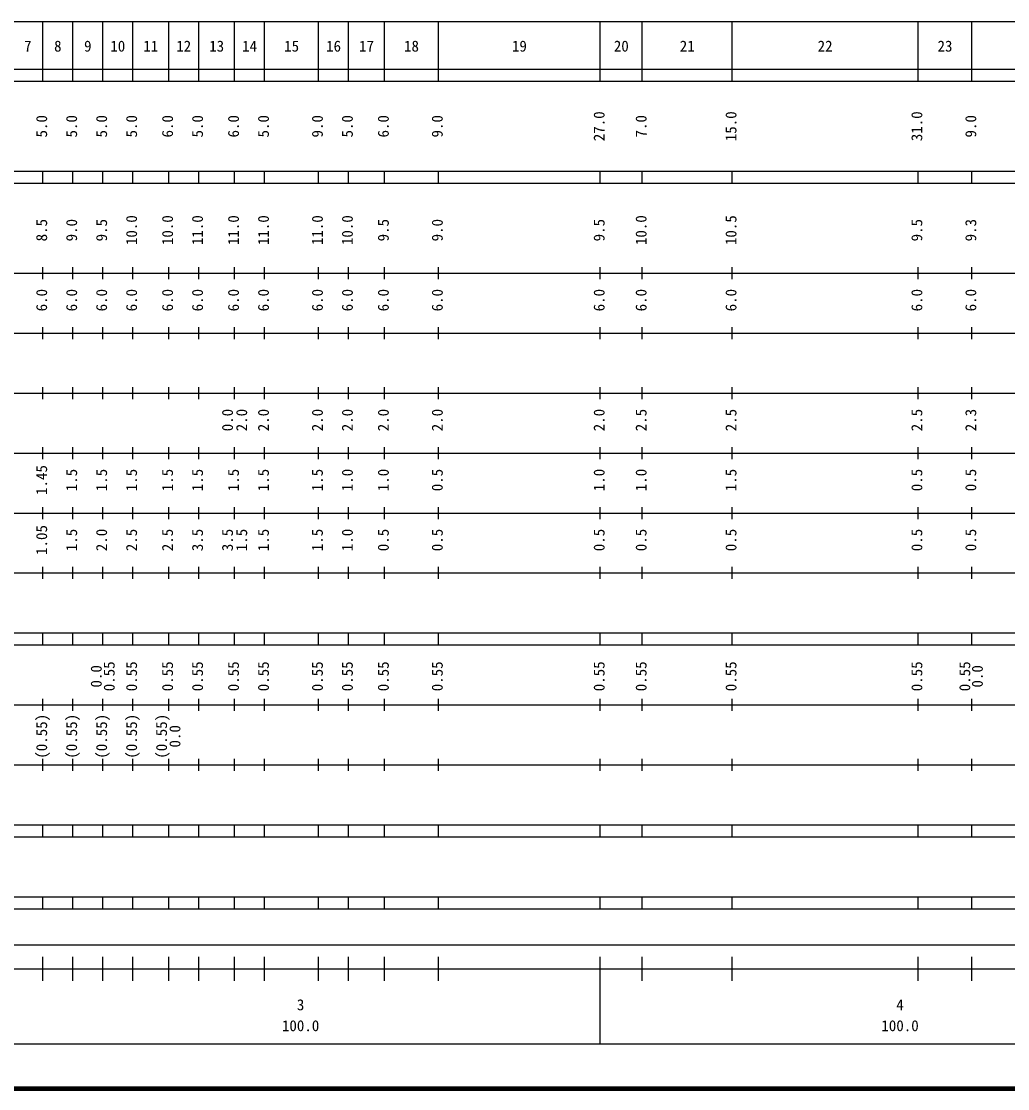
# Model space of a CAD drawing. Units: millimetres on the paper, enlarged 1000 times. Extents: x 40000 to 680000, y 20000 to 380000.
# Drawn here: x 271413 to 435954, y 20000 to 198000 of the extents above; entities that cross this region are included whole.
import ezdxf
from ezdxf.enums import TextEntityAlignment as Align

# ---------------------------------------------------------------- set-up
doc = ezdxf.new("R2010")
doc.units = ezdxf.units.MM
doc.header["$LTSCALE"] = 1000
doc.layers.add('M-TTL', color=2, linetype='Continuous', lineweight=140)
doc.layers.add('M-TTL-BAND', color=7, linetype='Continuous', lineweight=25)
doc.styles.add('ＭＳ ゴシック', font='')
doc.styles.get('ＭＳ ゴシック').set_extended_font_data('MS Gothic')

msp = doc.modelspace()

# ---------------------------------------------------------------- linework, layer by layer
at = {"layer": 'M-TTL'}
msp.add_line((40000, 20000), (680000, 20000), dxfattribs=at)
at = {"layer": 'M-TTL-BAND'}
for p, q in [((68000, 198000), (579000, 198000)), ((275000, 188000), (275000, 198000)), ((280000, 188000), (280000, 198000)), ((285000, 188000), (285000, 198000)), ((290000, 188000), (290000, 198000)), ((296000, 188000), (296000, 198000)), ((301000, 188000), (301000, 198000)), ((307000, 188000), (307000, 198000)), ((312000, 188000), (312000, 198000)), ((321000, 188000), (321000, 198000)), ((326000, 188000), (326000, 198000)), ((332000, 188000), (332000, 198000)), ((341000, 188000), (341000, 198000)), ((368000, 188000), (368000, 198000)), ((375000, 188000), (375000, 198000)), ((390000, 188000), (390000, 198000)), ((421000, 188000), (421000, 198000)), ((430000, 188000), (430000, 198000)), ((40000, 190000), (579000, 190000)), ((40000, 188000), (579000, 188000)), ((40000, 173000), (579000, 173000)), ((275000, 171000), (275000, 173000)), ((280000, 171000), (280000, 173000)), ((285000, 171000), (285000, 173000)), ((290000, 171000), (290000, 173000)), ((296000, 171000), (296000, 173000)), ((301000, 171000), (301000, 173000)), ((307000, 171000), (307000, 173000)), ((312000, 171000), (312000, 173000)), ((321000, 171000), (321000, 173000)), ((326000, 171000), (326000, 173000)), ((332000, 171000), (332000, 173000)), ((341000, 171000), (341000, 173000)), ((368000, 171000), (368000, 173000)), ((375000, 171000), (375000, 173000)), ((390000, 171000), (390000, 173000)), ((421000, 171000), (421000, 173000)), ((430000, 171000), (430000, 173000)), ((40000, 171000), (579000, 171000)), ((275000, 155000), (275000, 157000)), ((280000, 155000), (280000, 157000)), ((285000, 155000), (285000, 157000)), ((290000, 155000), (290000, 157000)), ((296000, 155000), (296000, 157000)), ((301000, 155000), (301000, 157000)), ((307000, 155000), (307000, 157000)), ((312000, 155000), (312000, 157000)), ((321000, 155000), (321000, 157000)), ((326000, 155000), (326000, 157000)), ((332000, 155000), (332000, 157000)), ((341000, 155000), (341000, 157000)), ((368000, 155000), (368000, 157000)), ((375000, 155000), (375000, 157000)), ((390000, 155000), (390000, 157000)), ((421000, 155000), (421000, 157000)), ((430000, 155000), (430000, 157000)), ((40000, 156000), (579000, 156000)), ((46000, 146000), (579000, 146000)), ((275000, 145000), (275000, 147000)), ((280000, 145000), (280000, 147000)), ((285000, 145000), (285000, 147000)), ((290000, 145000), (290000, 147000)), ((296000, 145000), (296000, 147000)), ((301000, 145000), (301000, 147000)), ((307000, 145000), (307000, 147000)), ((312000, 145000), (312000, 147000)), ((321000, 145000), (321000, 147000)), ((326000, 145000), (326000, 147000)), ((332000, 145000), (332000, 147000)), ((341000, 145000), (341000, 147000)), ((368000, 145000), (368000, 147000)), ((375000, 145000), (375000, 147000)), ((390000, 145000), (390000, 147000)), ((421000, 145000), (421000, 147000)), ((430000, 145000), (430000, 147000)), ((52000, 136000), (579000, 136000)), ((275000, 135000), (275000, 137000)), ((280000, 135000), (280000, 137000)), ((285000, 135000), (285000, 137000)), ((290000, 135000), (290000, 137000)), ((296000, 135000), (296000, 137000)), ((301000, 135000), (301000, 137000)), ((307000, 135000), (307000, 137000)), ((312000, 135000), (312000, 137000)), ((321000, 135000), (321000, 137000)), ((326000, 135000), (326000, 137000)), ((332000, 135000), (332000, 137000)), ((341000, 135000), (341000, 137000)), ((368000, 135000), (368000, 137000)), ((375000, 135000), (375000, 137000)), ((390000, 135000), (390000, 137000)), ((421000, 135000), (421000, 137000)), ((430000, 135000), (430000, 137000)), ((275000, 125000), (275000, 127000)), ((280000, 125000), (280000, 127000)), ((285000, 125000), (285000, 127000)), ((290000, 125000), (290000, 127000)), ((296000, 125000), (296000, 127000)), ((301000, 125000), (301000, 127000)), ((307000, 125000), (307000, 127000)), ((312000, 125000), (312000, 127000)), ((321000, 125000), (321000, 127000)), ((326000, 125000), (326000, 127000)), ((332000, 125000), (332000, 127000)), ((341000, 125000), (341000, 127000)), ((368000, 125000), (368000, 127000)), ((375000, 125000), (375000, 127000)), ((390000, 125000), (390000, 127000)), ((421000, 125000), (421000, 127000)), ((430000, 125000), (430000, 127000)), ((46000, 126000), (579000, 126000)), ((52000, 116000), (579000, 116000)), ((275000, 115000), (275000, 117000)), ((280000, 115000), (280000, 117000)), ((285000, 115000), (285000, 117000)), ((290000, 115000), (290000, 117000)), ((296000, 115000), (296000, 117000)), ((301000, 115000), (301000, 117000)), ((307000, 115000), (307000, 117000)), ((312000, 115000), (312000, 117000)), ((321000, 115000), (321000, 117000)), ((326000, 115000), (326000, 117000)), ((332000, 115000), (332000, 117000)), ((341000, 115000), (341000, 117000)), ((368000, 115000), (368000, 117000)), ((375000, 115000), (375000, 117000)), ((390000, 115000), (390000, 117000)), ((421000, 115000), (421000, 117000)), ((430000, 115000), (430000, 117000)), ((275000, 105000), (275000, 107000)), ((280000, 105000), (280000, 107000)), ((285000, 105000), (285000, 107000)), ((290000, 105000), (290000, 107000)), ((296000, 105000), (296000, 107000)), ((301000, 105000), (301000, 107000)), ((307000, 105000), (307000, 107000)), ((312000, 105000), (312000, 107000)), ((321000, 105000), (321000, 107000)), ((326000, 105000), (326000, 107000)), ((332000, 105000), (332000, 107000)), ((341000, 105000), (341000, 107000)), ((368000, 105000), (368000, 107000)), ((375000, 105000), (375000, 107000)), ((390000, 105000), (390000, 107000)), ((421000, 105000), (421000, 107000)), ((430000, 105000), (430000, 107000)), ((46000, 106000), (579000, 106000)), ((40000, 96000), (579000, 96000)), ((275000, 94000), (275000, 96000)), ((280000, 94000), (280000, 96000)), ((285000, 94000), (285000, 96000)), ((290000, 94000), (290000, 96000)), ((296000, 94000), (296000, 96000)), ((301000, 94000), (301000, 96000)), ((307000, 94000), (307000, 96000)), ((312000, 94000), (312000, 96000)), ((321000, 94000), (321000, 96000)), ((326000, 94000), (326000, 96000)), ((332000, 94000), (332000, 96000)), ((341000, 94000), (341000, 96000)), ((368000, 94000), (368000, 96000)), ((375000, 94000), (375000, 96000)), ((390000, 94000), (390000, 96000)), ((421000, 94000), (421000, 96000)), ((430000, 94000), (430000, 96000)), ((40000, 94000), (579000, 94000)), ((49000, 84000), (579000, 84000)), ((275000, 83000), (275000, 85000)), ((280000, 83000), (280000, 85000)), ((285000, 83000), (285000, 85000)), ((290000, 83000), (290000, 85000)), ((296000, 83000), (296000, 85000)), ((301000, 83000), (301000, 85000)), ((307000, 83000), (307000, 85000)), ((312000, 83000), (312000, 85000)), ((321000, 83000), (321000, 85000)), ((326000, 83000), (326000, 85000)), ((332000, 83000), (332000, 85000)), ((341000, 83000), (341000, 85000)), ((368000, 83000), (368000, 85000)), ((375000, 83000), (375000, 85000)), ((390000, 83000), (390000, 85000)), ((421000, 83000), (421000, 85000)), ((430000, 83000), (430000, 85000)), ((275000, 73000), (275000, 75000)), ((280000, 73000), (280000, 75000)), ((285000, 73000), (285000, 75000)), ((290000, 73000), (290000, 75000)), ((296000, 73000), (296000, 75000)), ((301000, 73000), (301000, 75000)), ((307000, 73000), (307000, 75000)), ((312000, 73000), (312000, 75000)), ((321000, 73000), (321000, 75000)), ((326000, 73000), (326000, 75000)), ((332000, 73000), (332000, 75000)), ((341000, 73000), (341000, 75000)), ((368000, 73000), (368000, 75000)), ((375000, 73000), (375000, 75000)), ((390000, 73000), (390000, 75000)), ((421000, 73000), (421000, 75000)), ((430000, 73000), (430000, 75000)), ((40000, 74000), (579000, 74000)), ((40000, 64000), (579000, 64000)), ((275000, 62000), (275000, 64000)), ((280000, 62000), (280000, 64000)), ((285000, 62000), (285000, 64000)), ((290000, 62000), (290000, 64000)), ((296000, 62000), (296000, 64000)), ((301000, 62000), (301000, 64000)), ((307000, 62000), (307000, 64000)), ((312000, 62000), (312000, 64000)), ((321000, 62000), (321000, 64000)), ((326000, 62000), (326000, 64000)), ((332000, 62000), (332000, 64000)), ((341000, 62000), (341000, 64000)), ((368000, 62000), (368000, 64000)), ((375000, 62000), (375000, 64000)), ((390000, 62000), (390000, 64000)), ((421000, 62000), (421000, 64000)), ((430000, 62000), (430000, 64000)), ((40000, 62000), (579000, 62000)), ((40000, 52000), (579000, 52000)), ((275000, 50000), (275000, 52000)), ((280000, 50000), (280000, 52000)), ((285000, 50000), (285000, 52000)), ((290000, 50000), (290000, 52000)), ((296000, 50000), (296000, 52000)), ((301000, 50000), (301000, 52000)), ((307000, 50000), (307000, 52000)), ((312000, 50000), (312000, 52000)), ((321000, 50000), (321000, 52000)), ((326000, 50000), (326000, 52000)), ((332000, 50000), (332000, 52000)), ((341000, 50000), (341000, 52000)), ((368000, 50000), (368000, 52000)), ((375000, 50000), (375000, 52000)), ((390000, 50000), (390000, 52000)), ((421000, 50000), (421000, 52000)), ((430000, 50000), (430000, 52000)), ((40000, 50000), (579000, 50000)), ((71000, 44000), (565000, 44000)), ((275000, 38000), (275000, 42000)), ((280000, 38000), (280000, 42000)), ((285000, 38000), (285000, 42000)), ((290000, 38000), (290000, 42000)), ((296000, 38000), (296000, 42000)), ((301000, 38000), (301000, 42000)), ((307000, 38000), (307000, 42000)), ((312000, 38000), (312000, 42000)), ((321000, 38000), (321000, 42000)), ((326000, 38000), (326000, 42000)), ((332000, 38000), (332000, 42000)), ((341000, 38000), (341000, 42000)), ((368000, 27500), (368000, 42000)), ((375000, 38000), (375000, 42000)), ((390000, 38000), (390000, 42000)), ((421000, 38000), (421000, 42000)), ((430000, 38000), (430000, 42000)), ((40000, 40000), (579000, 40000)), ((68000, 27500), (579000, 27500))]:
    msp.add_line(p, q, dxfattribs=at)

# ---------------------------------------------------------------- texts
at = {"layer": 'M-TTL-BAND', "style": 'ＭＳ ゴシック'}
for s, p in [('7', (272500, 192405)), ('8', (277500, 192405)), ('9', (282500, 192405)), ('10', (287500, 192405)), ('11', (293000, 192405)), ('12', (298500, 192405)), ('13', (304000, 192405)), ('14', (309500, 192405)), ('15', (316500, 192405)), ('16', (323500, 192405)), ('17', (329000, 192405)), ('18', (336500, 192405)), ('19', (354500, 192405)), ('20', (371500, 192405)), ('21', (382500, 192405)), ('22', (405500, 192405)), ('23', (425500, 192405)), ('3', (318000, 32523)), ('4', (418000, 32523)), ('100.0', (318000, 29033)), ('100.0', (418000, 29033))]:
    msp.add_text(s, height=1833, dxfattribs=at).set_placement(p, align=Align.BOTTOM_CENTER)
for s, p in [('5.0', (276260, 180500)), ('5.0', (281260, 180500)), ('5.0', (286260, 180500)), ('5.0', (291260, 180500)), ('6.0', (297260, 180500)), ('5.0', (302260, 180500)), ('6.0', (308260, 180500)), ('5.0', (313260, 180500)), ('9.0', (322260, 180500)), ('5.0', (327260, 180500)), ('6.0', (333260, 180500)), ('9.0', (342260, 180500)), ('27.0', (369260, 180500)), ('7.0', (376260, 180500)), ('15.0', (391260, 180500)), ('31.0', (422260, 180500)), ('9.0', (431260, 180500)), ('8.5', (276260, 163174)), ('9.0', (281260, 163174)), ('9.5', (286260, 163174)), ('10.0', (291260, 163174)), ('10.0', (297260, 163174)), ('11.0', (302260, 163174)), ('11.0', (308260, 163174)), ('11.0', (313260, 163174)), ('11.0', (322260, 163174)), ('10.0', (327260, 163174)), ('9.5', (333260, 163174)), ('9.0', (342260, 163174)), ('9.5', (369260, 163174)), ('10.0', (376260, 163174)), ('10.5', (391260, 163174)), ('9.5', (422260, 163174)), ('9.3', (431260, 163174)), ('6.0', (276260, 151500)), ('6.0', (281260, 151500)), ('6.0', (286260, 151500)), ('6.0', (291260, 151500)), ('6.0', (297260, 151500)), ('6.0', (302260, 151500)), ('6.0', (308260, 151500)), ('6.0', (313260, 151500)), ('6.0', (322260, 151500)), ('6.0', (327260, 151500)), ('6.0', (333260, 151500)), ('6.0', (342260, 151500)), ('6.0', (369260, 151500)), ('6.0', (376260, 151500)), ('6.0', (391260, 151500)), ('6.0', (422260, 151500)), ('6.0', (431260, 151500)), ('0.0', (307260, 131500)), ('2.0', (309630, 131500)), ('2.0', (313260, 131500)), ('2.0', (322260, 131500)), ('2.0', (327260, 131500)), ('2.0', (333260, 131500)), ('2.0', (342260, 131500)), ('2.0', (369260, 131500)), ('2.5', (376260, 131500)), ('2.5', (391260, 131500)), ('2.5', (422260, 131500)), ('2.3', (431260, 131500)), ('1.45', (276260, 121500)), ('1.5', (281260, 121500)), ('1.5', (286260, 121500)), ('1.5', (291260, 121500)), ('1.5', (297260, 121500)), ('1.5', (302260, 121500)), ('1.5', (308260, 121500)), ('1.5', (313260, 121500)), ('1.5', (322260, 121500)), ('1.0', (327260, 121500)), ('1.0', (333260, 121500)), ('0.5', (342260, 121500)), ('1.0', (369260, 121500)), ('1.0', (376260, 121500)), ('1.5', (391260, 121500)), ('0.5', (422260, 121500)), ('0.5', (431260, 121500)), ('1.05', (276260, 111500)), ('1.5', (281260, 111500)), ('2.0', (286260, 111500)), ('2.5', (291260, 111500)), ('2.5', (297260, 111500)), ('3.5', (302260, 111500)), ('3.5', (307260, 111500)), ('1.5', (309630, 111500)), ('1.5', (313260, 111500)), ('1.5', (322260, 111500)), ('1.0', (327260, 111500)), ('0.5', (333260, 111500)), ('0.5', (342260, 111500)), ('0.5', (369260, 111500)), ('0.5', (376260, 111500)), ('0.5', (391260, 111500)), ('0.5', (422260, 111500)), ('0.5', (431260, 111500)), ('0.55', (287531, 88764)), ('0.55', (291260, 88764)), ('0.55', (297260, 88764)), ('0.55', (302260, 88764)), ('0.55', (308260, 88764)), ('0.55', (313260, 88764)), ('0.55', (322260, 88764)), ('0.55', (327260, 88764)), ('0.55', (333260, 88764)), ('0.55', (342260, 88764)), ('0.55', (369260, 88764)), ('0.55', (376260, 88764)), ('0.55', (391260, 88764)), ('0.55', (422260, 88764)), ('0.55', (430260, 88764)), ('0.0', (285365, 88764)), ('0.0', (432361, 88764)), ('(0.55)', (276260, 78764)), ('(0.55)', (281260, 78764)), ('(0.55)', (286260, 78764)), ('(0.55)', (291260, 78764)), ('(0.55)', (296260, 78764)), ('0.0', (298495, 78764))]:
    msp.add_text(s, height=1833, rotation=90, dxfattribs=at).set_placement(p, align=Align.BOTTOM_CENTER)

doc.saveas('drawing.dxf')
